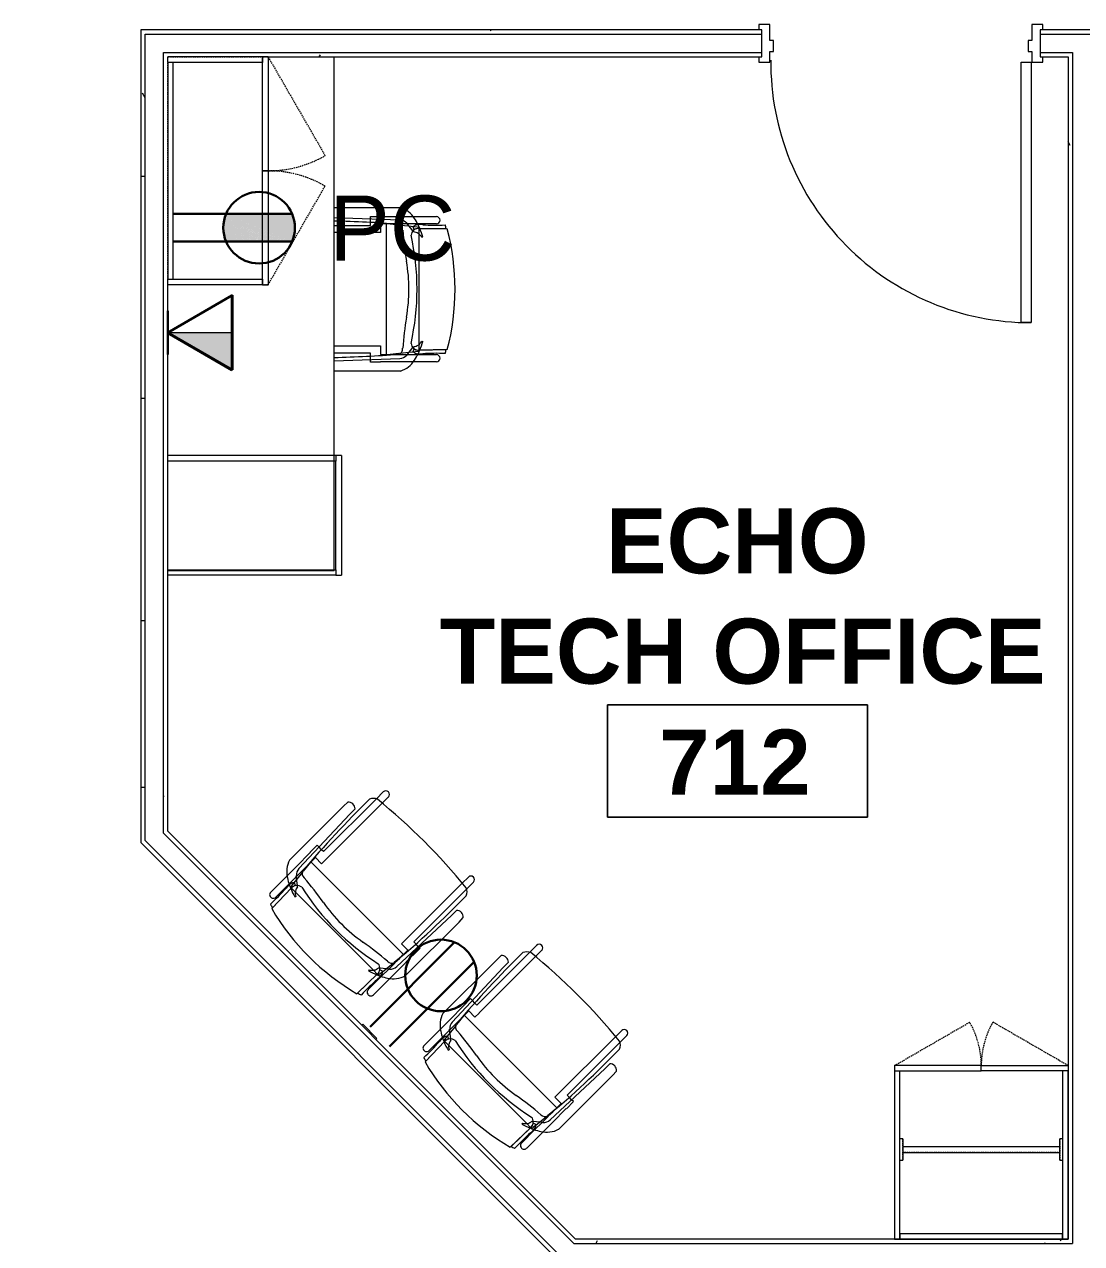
# Model space of a CAD drawing. Header units: inches. Extents: x 1076 to 2563, y 349 to 2134.
# Drawn here: x 1950.6 to 2096.9, y 1250.2 to 1418.8 of the extents above; entities that cross this region are included whole.
import ezdxf

# ---------------------------------------------------------------- set-up
doc = ezdxf.new("R2010")
doc.units = ezdxf.units.IN
doc.header["$MEASUREMENT"] = 0
doc.linetypes.add('Dash', pattern=[0.25, 0.125, -0.125])
doc.linetypes.add('Hidden', pattern=[0.28125, 0.1875, -0.09375])
for name, color, linetype, lineweight in [('A-ANNO-NOTE', 131, 'Continuous', 30), ('A-AREA-IDEN', 2, 'Continuous', 9), ('A-DOOR', 31, 'Continuous', 13), ('A-WALL', 113, 'Continuous', 13), ('A-WALL-PATT', 111, 'Continuous', 13), ('E-ELEC-FIXT', 91, 'Continuous', 9), ('I-FURN', 30, 'Continuous', 9), ('I-WALL', 2, 'Continuous', 13), ('Q-CASE', 31, 'Continuous', 13), ('Q-CASE-HDLN', 31, 'Dash', 9)]:
    doc.layers.add(name, color=color, linetype=linetype, lineweight=lineweight)
doc.styles.add('Swis721 Lt BT', font='swissl.ttf', dxfattribs={"height": 9})
doc.styles.add('Swis721 Lt BT_B', font='', dxfattribs={"height": 9})
doc.styles.get('Swis721 Lt BT_B').set_extended_font_data('Swis721 Lt BT', bold=True)
pattern_1 = [(0, (0, 0), (30.72, 7.68), [1.267, -21.773, 1.267, -21.773, -122.88]), (0, (0, 0), (30.72, 7.68), [-46.08, 1.267, -44.813, 1.267, -21.773, -53.76]), (0, (0, 0), (30.72, 7.68), [-115.2, 1.267, -14.093, 1.267, -37.133]), (120, (11.52, 3.84), (-22.011075, 22.7643), [1.267, -21.773, 1.267, -21.773, -122.88]), (120, (11.52, 3.84), (-22.011075, 22.7643), [-46.08, 1.267, -44.813, 1.267, -21.773, -53.76]), (120, (11.52, 3.84), (-22.011075, 22.7643), [-115.2, 1.267, -14.093, 1.267, -37.133]), (240, (15.36, 19.2), (-8.708925, -30.4443), [1.267, -21.773, 1.267, -21.773, -122.88]), (240, (15.36, 19.2), (-8.708925, -30.4443), [-46.08, 1.267, -44.813, 1.267, -21.773, -53.76]), (240, (15.36, 19.2), (-8.708925, -30.4443), [-115.2, 1.267, -14.093, 1.267, -37.133])]

# ---------------------------------------------------------------- blocks, each defined once
blk = doc.blocks.new('Door - Single - Solid Door-7355446-Level XX  POWER _ SIGNAL')
at = {"layer": 'A-DOOR'}
for p, q in [((-14.01, 38.71), (-12.63, 38.71)), ((-14.01, 2.71), (-14.01, 38.71)), ((-12.63, 38.71), (-12.63, 2.71)), ((-12.63, 2.71), (-14.01, 2.71))]:
    blk.add_line(p, q, dxfattribs=at)
at = {"layer": 'A-DOOR', "lineweight": 9}
for p, q in [((-15.63, 2.71), (-15.63, 1.96)), ((-14.13, 2.71), (-15.63, 2.71)), ((-14.13, 1.21), (-14.13, 2.71)), ((23.62, 2.71), (22.12, 2.71)), ((22.12, 2.71), (22.12, 1.21)), ((23.62, 1.96), (23.62, 2.71)), ((-13.63, 1.21), (-14.13, 1.21)), ((-13.63, -0.29), (-13.63, 1.21)), ((22.12, 1.21), (21.62, 1.21)), ((21.62, 1.21), (21.62, -0.29)), ((-14.13, -2.54), (-14.13, -0.29)), ((-14.13, -0.29), (-13.63, -0.29)), ((21.62, -0.29), (22.12, -0.29)), ((22.12, -0.29), (22.12, -2.54)), ((-15.63, -1.79), (-15.63, -2.54)), ((-15.63, -2.54), (-14.13, -2.54)), ((22.12, -2.54), (23.62, -2.54)), ((23.62, -2.54), (23.62, -1.79))]:
    blk.add_line(p, q, dxfattribs=at)
blk.add_arc((-14.01, 2.71), 36, 359.5, 90, dxfattribs=at)
blk = doc.blocks.new('C-Counter Top1 - ADJ HEIGHT 2-7356636-Level XX  POWER _ SIGNAL')
at = {"layer": 'Q-CASE', "lineweight": 9}
for p, q in [((-47.26, -1), (-47.26, -24)), ((-47.26, -24), (23.78, -24))]:
    blk.add_line(p, q, dxfattribs=at)
blk = doc.blocks.new('F-Haworth_Chair_X99-Seminar - X99 Seminar Chair with Glides-V30-Level XX  POWER _ SIGNAL')
at = {"layer": 'I-FURN'}
for p, q in [((-8.34, 11.52), (-8.42, 7.57)), ((-8.42, 7.57), (-8.34, 11.37)), ((8.42, 7.57), (8.34, 11.52)), ((8.34, 11.37), (8.42, 7.57)), ((-10.04, 10.02), (-10.04, 6.81)), ((-9.04, 7.4), (-9.04, 10.02)), ((9.04, 10.02), (9.04, 7.4)), ((10.04, 6.81), (10.04, 10.02)), ((-10.04, 6.81), (-10.04, 5)), ((-9.13, 5.92), (-8.07, 6.77)), ((-9.04, 5.99), (-9.04, 7.4)), ((-8.68, 6.87), (-8.75, 6.22)), ((-8.62, 7.42), (-8.68, 6.91)), ((-8.6, 7.6), (-8.62, 7.43)), ((-8.61, 6.81), (-8.23, 6.95)), ((-8.49, 7.6), (-8.56, 7.6)), ((-7.65, 7.6), (-8.4, 7.6)), ((-8.07, 6.77), (-7.95, 6.87)), ((7.65, 7.6), (-7.65, 7.6)), ((-7.18, 7.99), (-7.21, 8.13)), ((7.21, 8.13), (7.18, 7.99)), ((8.4, 7.6), (7.65, 7.6)), ((7.95, 6.87), (8.07, 6.77)), ((8.07, 6.77), (9.13, 5.92)), ((8.23, 6.95), (8.61, 6.81)), ((8.56, 7.6), (8.49, 7.6)), ((8.62, 7.43), (8.6, 7.6)), ((8.68, 6.91), (8.62, 7.42)), ((8.75, 6.22), (8.68, 6.87)), ((9.04, 7.4), (9.04, 5.99)), ((10.04, 5), (10.04, 6.81)), ((-11.32, 5.06), (-11.32, -5.48)), ((-9.04, 3.62), (-9.04, 5.99)), ((-8.75, 6.22), (-8.88, 4.99)), ((8.88, 4.99), (8.75, 6.22)), ((9.04, 5.99), (9.04, 3.62)), ((11.32, -5.48), (11.32, 5.06)), ((-10.04, 4.99), (-10.04, 2.27)), ((-9.92, -5.36), (-9.57, 4.97)), ((-8.9, 4.8), (-9.07, 3.2)), ((-9.04, 3.43), (-9.04, 3.62)), ((-9.04, 3.12), (-9.04, 3.43)), ((-8.88, 4.99), (-8.89, 4.91)), ((8.89, 4.91), (8.88, 4.99)), ((9.07, 3.2), (8.9, 4.8)), ((9.04, 3.62), (9.04, 3.43)), ((9.04, 3.43), (9.04, 3.12)), ((9.57, 4.97), (9.92, -5.36)), ((10.04, 2.27), (10.04, 4.99)), ((-10.04, 2.27), (-10.07, 2.27)), ((-10.07, 2.27), (-10.07, 0.89)), ((-9.07, 3.2), (-9.07, 3.12)), ((-9.07, 3.12), (9.07, 3.12)), ((-9.04, 2.27), (-9.04, 3.12)), ((-7.83, 2.27), (-9.04, 2.27)), ((-7.83, -9.57), (-7.83, 2.27)), ((9.04, 2.27), (7.83, 2.27)), ((7.83, 2.27), (7.83, 1.47)), ((9.04, 3.12), (9.04, 2.27)), ((9.07, 3.12), (9.07, 3.2)), ((10.07, 2.27), (10.04, 2.27)), ((10.07, 0.89), (10.07, 2.27)), ((-10.07, 0.89), (-9.71, 0.89)), ((-9.71, 0.89), (-9.2, 0.89)), ((-9.2, 0.89), (-8.82, 0.89)), ((-8.82, 0.89), (-8.82, -9.44)), ((7.83, 1.44), (7.83, -9.57)), ((8.82, 0.89), (9.2, 0.89)), ((8.82, -9.44), (8.82, 0.89)), ((9.2, 0.89), (9.71, 0.89)), ((9.71, 0.89), (10.07, 0.89)), ((-11.32, -5.48), (-11.3, -6.32)), ((-9.92, -6.36), (-9.92, -5.36)), ((9.92, -5.36), (9.92, -6.36)), ((11.3, -6.32), (11.32, -5.48)), ((-8.82, -9.44), (-8.82, -10.78)), ((-7.83, -10.78), (-7.83, -9.57)), ((7.83, -9.57), (7.83, -10.78)), ((8.82, -10.78), (8.82, -9.44))]:
    blk.add_line(p, q, dxfattribs=at)
for centre, radius, start, end in [((0, -20.29), 32.89, 75.3075, 104.696), ((-9.54, 10.02), 0.498, 360, 180), ((-36.06, 10.03), 27.2, 355.9857, 2.5118), ((0, -20.73), 33.17, 104.5766, 105.5522), ((0, -20.73), 33.17, 74.4478, 75.4234), ((36.06, 10.03), 27.2, 177.4882, 184.0143), ((9.54, 10.02), 0.498, 360, 180), ((-7.87, 3.92), 3.63, 121.9522, 161.8211), ((-4.71, -1.15), 9.61, 116.0036, 121.9522), ((-5.2, 7.86), 3.74, 175.9857, 189.9064), ((-4.71, -1.15), 9.61, 113.5094, 116.0036), ((-8.28, 7.33), 0.613, 189.9064, 237.4573), ((-4.71, -1.15), 9.61, 112.927, 113.3607), ((-4.71, -1.15), 9.61, 105.0666, 112.7369), ((-7.37, 7.55), 1.05, 178.8214, 214.7998), ((-7.37, 7.55), 1.05, 178.8214, 264.0446), ((-6.55, 6.76), 1.38, 147.5752, 174.9122), ((-6.55, 6.76), 1.38, 117.0503, 145.9813), ((0, -26.49), 33.83, 77.2285, 102.7715), ((6.55, 6.76), 1.38, 34.0187, 62.9497), ((4.71, -1.15), 9.61, 67.2631, 74.9334), ((7.37, 7.55), 1.05, 275.9554, 1.1786), ((6.55, 6.76), 1.38, 19.5533, 32.4248), ((6.55, 6.76), 1.38, 5.0878, 19.5533), ((7.37, 7.55), 1.05, 325.2002, 1.1786), ((4.71, -1.15), 9.61, 66.6393, 67.073), ((4.71, -1.15), 9.61, 63.9964, 66.4906), ((8.28, 7.33), 0.613, 302.5427, 350.0936), ((5.2, 7.86), 3.74, 350.0936, 4.0143), ((4.71, -1.15), 9.61, 58.0478, 63.9964), ((7.87, 3.92), 3.63, 18.1789, 58.0478), ((-8.18, 4.9), 1.39, 132.8922, 177.1987), ((-8.24, 4.59), 0.763, 84.2338, 165.7662), ((-11.32, 48.08), 42.84, 274.2301, 280.0233), ((0, -15.97), 22.19, 79.9767, 100.0233), ((11.32, 48.08), 42.84, 259.9767, 265.7699), ((8.24, 4.59), 0.763, 14.2338, 95.7662), ((8.18, 4.9), 1.39, 2.8013, 47.1078), ((144.06, -7.32), 153.52, 175.4787, 180.5251), ((-144.06, -7.32), 153.52, 359.4749, 4.5213), ((-10.58, -5.68), 0.956, 221.8901, 314.1099), ((10.58, -5.68), 0.956, 225.8901, 318.1099), ((-8.21, -8.28), 1.31, 200.0433, 249.9567), ((0, 75.01), 84.96, 264.1475, 275.8525), ((8.21, -8.28), 1.31, 290.0433, 339.9567), ((-8.32, -10.78), 0.495, 180, 360), ((8.32, -10.78), 0.495, 180, 360)]:
    blk.add_arc(centre, radius, start, end, dxfattribs=at)
blk = doc.blocks.new('F-Haworth_Chair_X99-Seminar - X99 Seminar Chair with Glides-V51-Level XX  POWER _ SIGNAL')
at = {"layer": 'I-FURN'}
for p, q in [((-8.34, 11.52), (-8.42, 7.57)), ((-8.42, 7.57), (-8.34, 11.37)), ((8.42, 7.57), (8.34, 11.52)), ((8.34, 11.37), (8.42, 7.57)), ((-10.04, 10.02), (-10.04, 6.81)), ((-9.04, 7.4), (-9.04, 10.02)), ((9.04, 10.02), (9.04, 7.4)), ((10.04, 6.81), (10.04, 10.02)), ((-10.04, 6.81), (-10.04, 5)), ((-9.13, 5.92), (-8.07, 6.77)), ((-9.04, 5.99), (-9.04, 7.4)), ((-8.68, 6.87), (-8.75, 6.22)), ((-8.62, 7.42), (-8.68, 6.91)), ((-8.6, 7.6), (-8.62, 7.43)), ((-8.61, 6.81), (-8.23, 6.95)), ((-8.49, 7.6), (-8.56, 7.6)), ((-7.65, 7.6), (-8.4, 7.6)), ((-8.07, 6.77), (-7.95, 6.87)), ((7.65, 7.6), (-7.65, 7.6)), ((-7.18, 7.99), (-7.21, 8.13)), ((7.21, 8.13), (7.18, 7.99)), ((8.4, 7.6), (7.65, 7.6)), ((7.95, 6.87), (8.07, 6.77)), ((8.07, 6.77), (9.13, 5.92)), ((8.23, 6.95), (8.61, 6.81)), ((8.56, 7.6), (8.49, 7.6)), ((8.62, 7.43), (8.6, 7.6)), ((8.68, 6.91), (8.62, 7.42)), ((8.75, 6.22), (8.68, 6.87)), ((9.04, 7.4), (9.04, 5.99)), ((10.04, 5), (10.04, 6.81)), ((-11.32, 5.06), (-11.32, -5.48)), ((-9.04, 3.62), (-9.04, 5.99)), ((-8.75, 6.22), (-8.88, 4.99)), ((8.88, 4.99), (8.75, 6.22)), ((9.04, 5.99), (9.04, 3.62)), ((11.32, -5.48), (11.32, 5.06)), ((-10.04, 4.99), (-10.04, 2.27)), ((-9.92, -5.36), (-9.57, 4.97)), ((-8.9, 4.8), (-9.07, 3.2)), ((-9.04, 3.43), (-9.04, 3.62)), ((-9.04, 3.12), (-9.04, 3.43)), ((-8.88, 4.99), (-8.89, 4.91)), ((8.89, 4.91), (8.88, 4.99)), ((9.07, 3.2), (8.9, 4.8)), ((9.04, 3.62), (9.04, 3.43)), ((9.04, 3.43), (9.04, 3.12)), ((9.57, 4.97), (9.92, -5.36)), ((10.04, 2.27), (10.04, 4.99)), ((-10.04, 2.27), (-10.07, 2.27)), ((-10.07, 2.27), (-10.07, 0.89)), ((-9.07, 3.2), (-9.07, 3.12)), ((-9.07, 3.12), (9.07, 3.12)), ((-9.04, 2.27), (-9.04, 3.12)), ((-7.83, 2.27), (-9.04, 2.27)), ((-7.83, -9.57), (-7.83, 2.27)), ((9.04, 2.27), (7.83, 2.27)), ((7.83, 2.27), (7.83, -9.57)), ((9.04, 3.12), (9.04, 2.27)), ((9.07, 3.12), (9.07, 3.2)), ((10.07, 2.27), (10.04, 2.27)), ((10.07, 0.89), (10.07, 2.27)), ((-10.07, 0.89), (-9.71, 0.89)), ((-9.71, 0.89), (-9.2, 0.89)), ((-9.2, 0.89), (-8.82, 0.89)), ((-8.82, 0.89), (-8.82, -9.44)), ((8.82, 0.89), (9.2, 0.89)), ((8.82, -9.44), (8.82, 0.89)), ((9.2, 0.89), (9.71, 0.89)), ((9.71, 0.89), (10.07, 0.89)), ((-11.32, -5.48), (-11.3, -6.32)), ((-9.92, -6.36), (-9.92, -5.36)), ((9.92, -5.36), (9.92, -6.36)), ((11.3, -6.32), (11.32, -5.48)), ((-8.82, -9.44), (-8.82, -10.78)), ((-7.83, -10.78), (-7.83, -9.57)), ((7.83, -9.57), (7.83, -10.78)), ((8.82, -10.78), (8.82, -9.44))]:
    blk.add_line(p, q, dxfattribs=at)
for centre, radius, start, end in [((0, -20.29), 32.89, 75.3075, 104.696), ((-9.54, 10.02), 0.498, 360, 180), ((-36.06, 10.03), 27.2, 355.9857, 2.5118), ((0, -20.73), 33.17, 104.5766, 105.5522), ((0, -20.73), 33.17, 74.4478, 75.4234), ((36.06, 10.03), 27.2, 177.4882, 184.0143), ((9.54, 10.02), 0.498, 360, 180), ((-7.87, 3.92), 3.63, 121.9522, 161.8211), ((-4.71, -1.15), 9.61, 116.0036, 121.9522), ((-5.2, 7.86), 3.74, 175.9857, 189.9064), ((-4.71, -1.15), 9.61, 113.5094, 116.0036), ((-8.28, 7.33), 0.613, 189.9064, 237.4573), ((-4.71, -1.15), 9.61, 112.927, 113.3607), ((-4.71, -1.15), 9.61, 105.0666, 112.7369), ((-7.37, 7.55), 1.05, 178.8214, 214.7998), ((-7.37, 7.55), 1.05, 178.8214, 264.0446), ((-6.55, 6.76), 1.38, 147.5752, 174.9122), ((-6.55, 6.76), 1.38, 117.0503, 145.9813), ((0, -26.49), 33.83, 77.2285, 102.7715), ((6.55, 6.76), 1.38, 34.0187, 62.9497), ((4.71, -1.15), 9.61, 67.2631, 74.9334), ((7.37, 7.55), 1.05, 275.9554, 1.1786), ((6.55, 6.76), 1.38, 5.0878, 32.4248), ((7.37, 7.55), 1.05, 325.2002, 1.1786), ((4.71, -1.15), 9.61, 66.6393, 67.073), ((4.71, -1.15), 9.61, 63.9964, 66.4906), ((8.28, 7.33), 0.613, 302.5427, 350.0936), ((5.2, 7.86), 3.74, 350.0936, 4.0143), ((4.71, -1.15), 9.61, 58.0478, 63.9964), ((7.87, 3.92), 3.63, 18.1789, 58.0478), ((-8.18, 4.9), 1.39, 132.8922, 177.1987), ((-8.24, 4.59), 0.763, 84.2338, 165.7662), ((-11.32, 48.08), 42.84, 274.2301, 280.0233), ((0, -15.97), 22.19, 79.9767, 100.0233), ((11.32, 48.08), 42.84, 259.9767, 265.7699), ((8.24, 4.59), 0.763, 14.2338, 95.7662), ((8.18, 4.9), 1.39, 2.8013, 47.1078), ((144.06, -7.32), 153.52, 175.4787, 180.5251), ((-144.06, -7.32), 153.52, 359.4749, 4.5213), ((-10.58, -5.68), 0.956, 221.8901, 314.1099), ((10.58, -5.68), 0.956, 225.8901, 318.1099), ((-8.21, -8.28), 1.31, 200.0433, 249.9567), ((0, 75.01), 84.96, 264.1475, 275.8525), ((8.21, -8.28), 1.31, 290.0433, 339.9567), ((-8.32, -10.78), 0.495, 180, 360), ((8.32, -10.78), 0.495, 180, 360)]:
    blk.add_arc(centre, radius, start, end, dxfattribs=at)
blk = doc.blocks.new('F-Haworth_Chair_X99-Seminar - X99 Seminar Chair with Glides-V52-Level XX  POWER _ SIGNAL')
at = {"layer": 'I-FURN'}
for p, q in [((-11.32, -5.06), (-11.32, 4.13)), ((-9.88, 4.13), (-9.57, -4.97)), ((-8.82, -0.89), (-8.82, 4.13)), ((-7.83, 4.13), (-7.83, -2.27)), ((7.83, -2.27), (7.83, 4.13)), ((8.82, 4.13), (8.82, -0.89)), ((9.57, -4.97), (9.88, 4.13)), ((11.32, 4.13), (11.32, -5.06)), ((-10.07, -0.89), (-9.71, -0.89)), ((-10.07, -2.27), (-10.07, -0.89)), ((-9.71, -0.89), (-9.2, -0.89)), ((-9.2, -0.89), (-8.82, -0.89)), ((8.82, -0.89), (9.2, -0.89)), ((9.2, -0.89), (9.71, -0.89)), ((9.71, -0.89), (10.07, -0.89)), ((10.07, -0.89), (10.07, -2.27)), ((-10.04, -2.27), (-10.07, -2.27)), ((-10.04, -4.99), (-10.04, -2.27)), ((-9.07, -3.12), (9.07, -3.12)), ((-9.07, -3.2), (-9.07, -3.12)), ((-8.9, -4.8), (-9.07, -3.2)), ((-9.04, -2.27), (-9.04, -3.12)), ((-7.83, -2.27), (-9.04, -2.27)), ((-9.04, -3.12), (-9.04, -3.43)), ((9.04, -2.27), (7.83, -2.27)), ((9.07, -3.2), (8.9, -4.8)), ((9.04, -3.12), (9.04, -2.27)), ((9.04, -3.43), (9.04, -3.12)), ((9.07, -3.12), (9.07, -3.2)), ((10.04, -2.27), (10.04, -4.99)), ((10.07, -2.27), (10.04, -2.27)), ((-10.04, -6.81), (-10.04, -5)), ((-9.04, -3.43), (-9.04, -3.62)), ((-9.04, -3.62), (-9.04, -5.99)), ((-8.88, -4.99), (-8.89, -4.91)), ((-8.75, -6.22), (-8.88, -4.99)), ((8.88, -4.99), (8.75, -6.22)), ((8.89, -4.91), (8.88, -4.99)), ((9.04, -3.62), (9.04, -3.43)), ((9.04, -5.99), (9.04, -3.62)), ((10.04, -5), (10.04, -6.81)), ((-9.13, -5.92), (-8.07, -6.77)), ((-9.04, -5.99), (-9.04, -7.4)), ((-8.68, -6.87), (-8.75, -6.22)), ((8.07, -6.77), (9.13, -5.92)), ((8.75, -6.22), (8.68, -6.87)), ((9.04, -7.4), (9.04, -5.99)), ((-10.04, -10.02), (-10.04, -6.81)), ((-9.04, -7.4), (-9.04, -10.02)), ((-8.62, -7.42), (-8.68, -6.87)), ((-8.6, -7.6), (-8.62, -7.43)), ((-8.61, -6.81), (-8.23, -6.95)), ((-8.49, -7.6), (-8.56, -7.6)), ((-8.42, -7.57), (-8.34, -11.37)), ((-8.34, -11.52), (-8.42, -7.57)), ((-7.65, -7.6), (-8.4, -7.6)), ((-8.03, -6.81), (-7.95, -6.87)), ((7.65, -7.6), (-7.65, -7.6)), ((-7.18, -7.99), (-7.21, -8.13)), ((7.21, -8.13), (7.18, -7.99)), ((8.4, -7.6), (7.65, -7.6)), ((7.95, -6.87), (8.03, -6.81)), ((8.23, -6.95), (8.61, -6.81)), ((8.34, -11.37), (8.42, -7.57)), ((8.42, -7.57), (8.34, -11.52)), ((8.56, -7.6), (8.49, -7.6)), ((8.62, -7.43), (8.6, -7.6)), ((8.68, -6.87), (8.62, -7.42)), ((9.04, -10.02), (9.04, -7.4)), ((10.04, -6.81), (10.04, -10.02))]:
    blk.add_line(p, q, dxfattribs=at)
for centre, radius, start, end in [((144.06, 7.32), 153.52, 181.1935, 184.5213), ((-144.06, 7.32), 153.52, 355.4787, 358.8065), ((-8.18, -4.9), 1.39, 182.8013, 227.1078), ((-8.24, -4.59), 0.763, 194.2338, 275.7662), ((8.24, -4.59), 0.763, 264.2338, 345.7662), ((8.18, -4.9), 1.39, 312.8922, 357.1987), ((-7.87, -3.92), 3.63, 198.1789, 238.0478), ((-7.37, -7.55), 1.05, 95.9554, 181.1786), ((-11.32, -48.08), 42.84, 79.9767, 85.7699), ((0, 26.49), 33.83, 257.2285, 282.7715), ((0, 15.97), 22.19, 259.9767, 280.0233), ((11.32, -48.08), 42.84, 94.2301, 100.0233), ((7.37, -7.55), 1.05, 358.8214, 84.0446), ((7.87, -3.92), 3.63, 301.9522, 341.8211), ((-4.71, 1.15), 9.61, 238.0478, 243.9964), ((-5.2, -7.86), 3.74, 170.0936, 184.0143), ((-36.06, -10.03), 27.2, 357.4882, 4.0143), ((-4.71, 1.15), 9.61, 243.9964, 246.4906), ((-8.28, -7.33), 0.613, 122.5427, 170.0936), ((-4.71, 1.15), 9.61, 246.6393, 247.073), ((-7.37, -7.55), 1.05, 145.2002, 181.1786), ((-4.71, 1.15), 9.61, 247.2631, 254.9334), ((-6.55, -6.76), 1.38, 185.0878, 212.4248), ((-6.55, -6.76), 1.38, 214.0187, 242.9497), ((6.55, -6.76), 1.38, 297.0503, 325.9813), ((4.71, 1.15), 9.61, 285.0666, 292.7369), ((6.55, -6.76), 1.38, 327.5752, 354.9122), ((7.37, -7.55), 1.05, 358.8214, 34.7998), ((4.71, 1.15), 9.61, 292.927, 293.3607), ((4.71, 1.15), 9.61, 293.5094, 296.0036), ((8.28, -7.33), 0.613, 9.9064, 57.4573), ((36.06, -10.03), 27.2, 175.9857, 182.5118), ((5.2, -7.86), 3.74, 355.9857, 9.9064), ((4.71, 1.15), 9.61, 296.0036, 301.9522), ((-9.54, -10.02), 0.498, 180, 0), ((9.54, -10.02), 0.498, 180, 0), ((0, 20.73), 33.17, 254.4478, 255.4234), ((0, 20.29), 32.89, 255.304, 284.6925), ((0, 20.73), 33.17, 284.5766, 285.5522)]:
    blk.add_arc(centre, radius, start, end, dxfattribs=at)
blk = doc.blocks.new('CW Cupbd Combined - Robe 80_h x 24_d - 2 Doors - 1 rail - 1 shoe shelf-7650964-Level XX  POWER _ SIGNAL')
at = {"layer": 'Q-CASE', "lineweight": 20}
for p, q in [((2.75, -2.36), (2, -2.36)), ((2, -2.36), (2, -25.61)), ((2.75, -13.26), (2.75, -2.36)), ((25.25, -2.36), (2.75, -2.36)), ((2.75, -2.36), (2.75, -3.11)), ((2.75, -3.11), (25.25, -3.11)), ((26, -2.36), (25.25, -2.36)), ((25.25, -2.36), (25.25, -13.26)), ((25.25, -3.11), (25.25, -2.36)), ((26, -25.61), (26, -2.36)), ((2.75, -25.61), (2.75, -16.21)), ((25.25, -16.21), (25.25, -25.61)), ((2, -25.61), (14, -25.61)), ((2, -26.36), (2, -25.61)), ((14, -26.36), (2, -26.36)), ((14, -25.61), (14, -26.36)), ((26, -25.61), (14, -25.61)), ((14, -25.61), (14, -26.36)), ((14, -26.36), (26, -26.36)), ((26, -26.36), (26, -25.61))]:
    blk.add_line(p, q, dxfattribs=at)
at = {"layer": 'Q-CASE', "lineweight": 9}
for p, q in [((3.14, -13.26), (2.75, -13.26)), ((2.75, -16.21), (2.75, -13.26)), ((3.14, -13.26), (3.14, -16.21)), ((25.25, -13.26), (24.85, -13.26)), ((24.85, -16.21), (24.85, -13.26)), ((25.25, -13.26), (25.25, -16.21)), ((24.85, -14.34), (3.14, -14.34)), ((3.14, -15.13), (24.85, -15.13)), ((2.75, -16.21), (3.14, -16.21)), ((24.85, -16.21), (25.25, -16.21))]:
    blk.add_line(p, q, dxfattribs=at)
at = {"layer": 'Q-CASE', "linetype": 'Hidden', "lineweight": 9}
for p, q in [((2, -26.36), (12.39, -32.36)), ((26, -26.36), (15.6, -32.36))]:
    blk.add_line(p, q, dxfattribs=at)
for centre, start, end in [((2, -26.36), 330, 0.5), ((26, -26.36), 179.5, 210)]:
    blk.add_arc(centre, 12, start, end, dxfattribs=at)
at = {"layer": 'Q-CASE-HDLN'}
for p, q in [((3.14, -13.26), (2.75, -13.26)), ((3.14, -16.21), (3.14, -13.26)), ((25.25, -13.26), (24.85, -13.26)), ((24.85, -13.26), (24.85, -16.21)), ((3.14, -14.34), (24.85, -14.34)), ((3.14, -15.13), (24.85, -15.13)), ((2.75, -16.21), (3.14, -16.21)), ((24.85, -16.21), (25.25, -16.21))]:
    blk.add_line(p, q, dxfattribs=at)
blk = doc.blocks.new('PS - Power Device _Wall Base_ - Duplex-V67-Level XX  POWER _ SIGNAL')
at = {"layer": 'E-ELEC-FIXT'}
for p, q in [((2239.39, 885.76), (2242.14, 885.76)), ((2239.39, 885.76), (2239.39, 885.58)), ((2242.14, 885.58), (2242.14, 885.76))]:
    blk.add_line(p, q, dxfattribs=at)
blk = doc.blocks.new('Door - Single - Solid Door-7731895-Level XX  POWER _ SIGNAL')
at = {"layer": 'A-DOOR', "lineweight": 9}
for p, q in [((-15.63, 2.54), (-14.13, 2.54)), ((-15.63, 1.79), (-15.63, 2.54)), ((-14.13, 2.54), (-14.13, 0.29)), ((22.12, 2.54), (23.62, 2.54)), ((22.12, 0.29), (22.12, 2.54)), ((23.62, 2.54), (23.62, 1.79)), ((-14.13, 0.29), (-13.63, 0.29)), ((-13.63, 0.29), (-13.63, -1.21)), ((21.62, 0.29), (22.12, 0.29)), ((21.62, -1.21), (21.62, 0.29)), ((-14.13, -1.21), (-14.13, -2.71)), ((-13.63, -1.21), (-14.13, -1.21)), ((22.12, -1.21), (21.62, -1.21)), ((22.12, -2.71), (22.12, -1.21)), ((-15.63, -2.71), (-15.63, -1.96)), ((-14.13, -2.71), (-15.63, -2.71)), ((23.62, -2.71), (22.12, -2.71)), ((23.62, -1.96), (23.62, -2.71))]:
    blk.add_line(p, q, dxfattribs=at)
at = {"layer": 'A-DOOR'}
for p, q in [((-14.01, -2.71), (-39.46, -28.17)), ((-13.03, -3.69), (-14.01, -2.71)), ((-38.49, -29.14), (-13.03, -3.69)), ((-39.46, -28.17), (-38.49, -29.14))]:
    blk.add_line(p, q, dxfattribs=at)
at = {"layer": 'A-DOOR', "lineweight": 9}
blk.add_arc((-14.01, -2.71), 36, 225, 0.5, dxfattribs=at)
blk = doc.blocks.new('CW Drawers - UB 34_5_h x 24_d - 4 Drawers Top Specified-7800263-Level XX  POWER _ SIGNAL')
at = {"layer": 'Q-CASE', "lineweight": 9}
for p, q in [((2.78, -25.61), (2.78, -2.36)), ((3.53, -2.36), (3.53, -25.61)), ((18.57, -25.61), (18.57, -2.36)), ((19.32, -25.61), (19.32, -2.36)), ((2.78, -25.61), (2.78, -26.36)), ((3.53, -25.61), (2.78, -25.61)), ((19.32, -26.36), (2.78, -26.36)), ((3.53, -25.61), (18.57, -25.61)), ((19.32, -25.61), (18.57, -25.61)), ((19.32, -26.36), (19.32, -25.61))]:
    blk.add_line(p, q, dxfattribs=at)
blk = doc.blocks.new('CW Cupbd Ohead1 - 37_h x 13 7_8_d - 2 Doors - 1 Shelf-7800386-Level XX  POWER _ SIGNAL')
at = {"layer": 'Q-CASE', "lineweight": 9}
for p, q in [((2, -2.36), (2.75, -2.36)), ((2, -15.45), (2, -2.36)), ((2.75, -2.36), (2.75, -15.45)), ((32.74, -2.36), (2.75, -2.36)), ((2.75, -3.11), (32.74, -3.11)), ((32.74, -2.36), (33.49, -2.36)), ((32.74, -15.45), (32.74, -2.36)), ((33.49, -15.45), (33.49, -2.36)), ((2, -15.45), (17.74, -15.45)), ((2, -15.45), (2, -16.24)), ((2.75, -15.45), (2, -15.45)), ((17.74, -16.24), (2, -16.24)), ((17.74, -16.24), (17.74, -15.45)), ((17.74, -15.45), (33.49, -15.45)), ((17.74, -15.45), (17.74, -16.24)), ((33.49, -16.24), (17.74, -16.24)), ((33.49, -15.45), (32.74, -15.45)), ((33.49, -16.24), (33.49, -15.45))]:
    blk.add_line(p, q, dxfattribs=at)
at = {"layer": 'Q-CASE', "linetype": 'Hidden', "lineweight": 9}
for p, q in [((2, -16.24), (15.63, -24.11)), ((33.49, -16.24), (19.85, -24.11))]:
    blk.add_line(p, q, dxfattribs=at)
for centre, start, end in [((2, -16.24), 330, 0.5), ((33.49, -16.24), 179.5, 210)]:
    blk.add_arc(centre, 15.75, start, end, dxfattribs=at)
at = {"layer": 'Q-CASE-HDLN'}
for p, q in [((2, -16.24), (2, -2.36)), ((2, -2.36), (33.49, -2.36)), ((33.49, -2.36), (33.49, -16.24)), ((33.49, -16.24), (2, -16.24))]:
    blk.add_line(p, q, dxfattribs=at)
blk = doc.blocks.new('Room Tag - Room Name and Number-3379422-Level XX  POWER _ SIGNAL')
at = {"layer": 'A-AREA-IDEN'}
for p, q in [((-0.1881, -0.1636), (-0.1881, -0.0018)), ((-0.1881, -0.0018), (0.1869, -0.0018)), ((0.1869, -0.0018), (-0.1881, -0.0018)), ((-0.1881, -0.0018), (-0.1881, -0.1636)), ((0.1869, -0.0018), (0.1869, -0.1636)), ((0.1869, -0.1636), (0.1869, -0.0018)), ((0.1869, -0.1636), (-0.1881, -0.1636)), ((-0.1881, -0.1636), (0.1869, -0.1636))]:
    blk.add_line(p, q, dxfattribs=at)

msp = doc.modelspace()

# ---------------------------------------------------------------- hatches: boundary and pattern name
at = {"layer": 'A-ANNO-NOTE', "lineweight": 9}
for points in [[(1987.62, 1388.72), (1978.55, 1392.55), (1978.51, 1392.46), (1982.93, 1390.65)], [(1987.62, 1388.72), (1987.64, 1392.55), (1978.55, 1392.55), (1982.93, 1390.7)], [(1987.62, 1388.72), (1987.7, 1388.9), (1987.64, 1392.55)], [(1987.7, 1388.9), (1987.75, 1392.28), (1987.64, 1392.55)], [(1987.62, 1388.72), (1978.18, 1391.03), (1978.17, 1390.93), (1982.93, 1389.82)], [(1987.62, 1388.72), (1978.17, 1390.93), (1978.17, 1390.83), (1982.93, 1389.77)], [(1987.62, 1388.72), (1978.19, 1391.13), (1978.18, 1391.03), (1982.93, 1389.87)], [(1987.62, 1388.72), (1978.2, 1391.23), (1978.19, 1391.13), (1982.93, 1389.92)], [(1987.62, 1388.72), (1978.21, 1391.32), (1978.2, 1391.23), (1982.93, 1389.97)], [(1987.62, 1388.72), (1978.22, 1391.42), (1978.21, 1391.32), (1982.93, 1390.02)], [(1987.62, 1388.72), (1978.24, 1391.52), (1978.22, 1391.42), (1982.93, 1390.07)], [(1987.62, 1388.72), (1978.26, 1391.61), (1978.24, 1391.52), (1982.93, 1390.12)], [(1987.62, 1388.72), (1978.28, 1391.71), (1978.26, 1391.61), (1982.93, 1390.17)], [(1987.62, 1388.72), (1978.3, 1391.81), (1978.28, 1391.71), (1982.93, 1390.22)], [(1987.62, 1388.72), (1978.33, 1391.9), (1978.3, 1391.81), (1982.93, 1390.27)], [(1987.62, 1388.72), (1978.35, 1392), (1978.33, 1391.9), (1982.93, 1390.32)], [(1987.62, 1388.72), (1978.38, 1392.09), (1978.35, 1392), (1982.93, 1390.38)], [(1987.62, 1388.72), (1978.41, 1392.18), (1978.38, 1392.09), (1982.93, 1390.43)], [(1987.62, 1388.72), (1978.44, 1392.28), (1978.41, 1392.18), (1982.93, 1390.48)], [(1987.62, 1388.72), (1978.47, 1392.37), (1978.44, 1392.28), (1982.93, 1390.54)], [(1987.62, 1388.72), (1978.51, 1392.46), (1978.47, 1392.37), (1982.93, 1390.59)], [(1987.7, 1388.9), (1987.77, 1389.09), (1987.75, 1392.28)], [(1988.05, 1390.73), (1987.88, 1391.91), (1987.75, 1392.28)], [(1987.77, 1389.09), (1988.05, 1390.73), (1987.75, 1392.28)], [(1988.04, 1391.03), (1988.01, 1391.33), (1987.88, 1391.91)], [(1988.05, 1390.73), (1988.04, 1391.03), (1987.88, 1391.91)], [(1987.62, 1388.72), (1978.17, 1390.83), (1978.16, 1390.74), (1982.93, 1389.72)], [(1987.62, 1388.72), (1978.16, 1390.74), (1978.16, 1390.64), (1982.93, 1389.67)], [(1987.62, 1388.72), (1978.16, 1390.64), (1978.16, 1390.54), (1982.93, 1389.62)], [(1987.62, 1388.72), (1978.16, 1390.54), (1978.17, 1390.44), (1982.93, 1389.57)], [(1987.62, 1388.72), (1978.17, 1390.44), (1978.17, 1390.34), (1982.93, 1389.52)], [(1987.62, 1388.72), (1978.17, 1390.34), (1978.18, 1390.24), (1982.93, 1389.48)], [(1987.62, 1388.72), (1978.18, 1390.24), (1978.19, 1390.15), (1982.93, 1389.43)], [(1987.62, 1388.72), (1978.19, 1390.15), (1978.2, 1390.05), (1982.93, 1389.38)], [(1987.62, 1388.72), (1978.2, 1390.05), (1978.21, 1389.95), (1982.93, 1389.33)], [(1987.62, 1388.72), (1978.21, 1389.95), (1978.22, 1389.85), (1982.93, 1389.29)], [(1987.62, 1388.72), (1978.22, 1389.85), (1978.24, 1389.76), (1982.93, 1389.24)], [(1987.62, 1388.72), (1978.24, 1389.76), (1978.26, 1389.66), (1982.93, 1389.19)], [(1987.62, 1388.72), (1978.26, 1389.66), (1978.28, 1389.56), (1982.93, 1389.14)], [(1987.62, 1388.72), (1978.28, 1389.56), (1978.3, 1389.47), (1982.93, 1389.1)], [(1987.62, 1388.72), (1978.3, 1389.47), (1978.33, 1389.37), (1982.93, 1389.05)], [(1987.62, 1388.72), (1978.33, 1389.37), (1978.35, 1389.28), (1982.93, 1389)], [(1987.62, 1388.72), (1978.35, 1389.28), (1978.38, 1389.18), (1982.93, 1388.96)], [(1987.62, 1388.72), (1978.38, 1389.18), (1978.41, 1389.09), (1982.93, 1388.91)], [(1987.77, 1389.09), (1988.04, 1390.34), (1988.05, 1390.73)], [(1987.77, 1389.09), (1987.94, 1389.65), (1988.03, 1390.14)], [(1987.62, 1388.72), (1978.41, 1389.09), (1978.44, 1389), (1982.93, 1388.86)], [(1987.62, 1388.72), (1978.44, 1389), (1978.47, 1388.9), (1982.93, 1388.81)], [(1987.62, 1388.72), (1978.47, 1388.9), (1978.51, 1388.81), (1982.93, 1388.77)], [(1987.62, 1388.72), (1978.51, 1388.81), (1978.55, 1388.72), (1982.93, 1388.72)], [(1979.36, 1370.93), (1979.36, 1376.09), (1970.43, 1376.09)]]:
    msp.add_hatch(color=256, dxfattribs=at).paths.add_polyline_path(points, flags=0)
at = {"layer": 'A-WALL-PATT', "lineweight": 9}
h = msp.add_hatch(dxfattribs=at)
h.set_pattern_fill('FP_1', color=256, style=0, pattern_type=2)
h.set_pattern_definition(pattern_1)
h.paths.add_polyline_path([(1967.37, 1305.89), (1967.37, 1418), (1966.75, 1418), (1966.75, 1306.52)], flags=0)
h = msp.add_hatch(dxfattribs=at)
h.set_pattern_fill('FP_1', color=256, style=0, pattern_type=2)
h.set_pattern_definition(pattern_1)
h.paths.add_polyline_path([(2203.44, 1417.38), (2217.2, 1417.38), (2217.2, 1418), (2140.14, 1418), (2140.14, 1417.38), (2199.89, 1417.38)], flags=0)
h.paths.add_polyline_path([(1970.5, 1417.38), (2052.64, 1417.38), (2052.64, 1418), (1967.37, 1418), (1967.37, 1417.38), (1969.87, 1417.38)], flags=0)
h.paths.add_polyline_path([(2091.14, 1417.38), (2101.64, 1417.38), (2101.64, 1418), (2091.14, 1418)], flags=0)
h = msp.add_hatch(dxfattribs=at)
h.set_pattern_fill('FP_1', color=256, style=0, pattern_type=2)
h.set_pattern_definition(pattern_1)
h.paths.add_polyline_path([(1970.5, 1307.19), (1970.5, 1414.88), (1969.87, 1414.86), (1969.87, 1307.81)], flags=0)
h = msp.add_hatch(dxfattribs=at)
h.set_pattern_fill('FP_1', color=256, style=0, pattern_type=2)
h.set_pattern_definition(pattern_1)
h.paths.add_polyline_path([(2217.2, 1414.25), (2217.16, 1414.88), (2140.14, 1414.88), (2140.14, 1414.25), (2203.44, 1414.25)], flags=0)
h.paths.add_polyline_path([(1970.5, 1414.25), (2052.64, 1414.25), (2052.64, 1414.88), (1970.5, 1414.88), (1970.5, 1414.45)], flags=0)
h.paths.add_polyline_path([(2095.64, 1414.25), (2095.64, 1414.88), (2091.14, 1414.88), (2091.14, 1414.25), (2095.02, 1414.25)], flags=0)
h.paths.add_polyline_path([(2101.64, 1414.25), (2101.64, 1414.88), (2098.14, 1414.88), (2098.14, 1414.25), (2098.77, 1414.25)], flags=0)
h = msp.add_hatch(dxfattribs=at)
h.set_pattern_fill('FP_1', color=256, style=0, pattern_type=2)
h.set_pattern_definition(pattern_1)
h.paths.add_polyline_path([(2095.64, 1250.79), (2095.64, 1414.25), (2095.02, 1414.25), (2095.02, 1250.79)], flags=0)
h = msp.add_hatch(dxfattribs=at)
h.set_pattern_fill('FP_1', color=256, style=0, pattern_type=2)
h.set_pattern_definition(pattern_1)
h.paths.add_polyline_path([(2040.27, 1232.12), (2040.27, 1233), (1966.75, 1306.48), (1966.75, 1305.64), (2011.75, 1260.64)], flags=0)
h = msp.add_hatch(dxfattribs=at)
h.set_pattern_fill('FP_1', color=256, style=0, pattern_type=2)
h.set_pattern_definition(pattern_1)
h.paths.add_polyline_path([(2217.2, 1250.17), (2217.2, 1250.79), (2098.14, 1250.79), (2098.14, 1250.17), (2215.69, 1250.17)], flags=0)
h.paths.add_polyline_path([(2095.64, 1250.17), (2095.64, 1250.79), (2026.89, 1250.79), (2027.52, 1250.17), (2095.02, 1250.17)], flags=0)

# ---------------------------------------------------------------- linework, layer by layer
at = {"layer": 'A-ANNO-NOTE'}
for p, q in [((1971.15, 1392.55), (1987.68, 1392.55)), ((1971.15, 1392.55), (1987.68, 1392.55)), ((1971.15, 1388.72), (1987.68, 1388.72)), ((1970.43, 1376.09), (1979.36, 1381.25)), ((1970.5, 1376.13), (1979.43, 1381.29)), ((1979.36, 1381.25), (1979.36, 1370.93)), ((1979.43, 1381.29), (1979.43, 1370.97)), ((1970.5, 1373.13), (1970.5, 1379.13)), ((1970.43, 1376.09), (1979.36, 1370.93)), ((1970.5, 1376.13), (1979.43, 1370.97)), ((1998.46, 1280.15), (2010.14, 1291.84)), ((1998.46, 1280.15), (2010.14, 1291.84)), ((2001.17, 1277.44), (2012.85, 1289.13))]:
    msp.add_line(p, q, dxfattribs=at)
at = {"layer": 'A-ANNO-NOTE', "lineweight": 9}
for p, q in [((1987.64, 1392.55), (1978.55, 1392.55)), ((1978.55, 1388.72), (1987.62, 1388.72)), ((1970.43, 1376.09), (1979.36, 1370.93)), ((1979.36, 1376.09), (1970.43, 1376.09)), ((1979.36, 1370.93), (1979.36, 1376.09))]:
    msp.add_line(p, q, dxfattribs=at)
at = {"layer": 'A-ANNO-NOTE'}
for centre in [(1983.11, 1390.64), (2008.27, 1287.25)]:
    msp.add_circle(centre, 4.95, dxfattribs=at)
at = {"layer": 'A-ANNO-NOTE', "lineweight": 9}
for centre, radius, start, end in [((1983.11, 1390.64), 4.95, 157.2244, 202.7756), ((1983.56, 1390.66), 4.5, 334.5156, 24.9234)]:
    msp.add_arc(centre, radius, start, end, dxfattribs=at)
at = {"layer": 'A-WALL'}
for p, q in [((1967.37, 1305.89), (1967.37, 1417.38)), ((1967.37, 1417.38), (2052.64, 1417.38)), ((2091.14, 1417.38), (2101.64, 1417.38)), ((1969.87, 1306.93), (1969.87, 1414.88)), ((1969.87, 1414.88), (2052.64, 1414.88)), ((2091.14, 1414.88), (2095.64, 1414.88)), ((2095.64, 1414.88), (2095.64, 1250.17)), ((1969.87, 1306.93), (2026.63, 1250.17)), ((1967.37, 1305.89), (2040.89, 1232.37)), ((2026.63, 1250.17), (2095.64, 1250.17))]:
    msp.add_line(p, q, dxfattribs=at)
at = {"layer": 'I-WALL'}
for p, q in [((1966.75, 1418), (1966.75, 1305.64)), ((2052.64, 1418), (1966.75, 1418)), ((2052.64, 1414.25), (2052.64, 1418)), ((2101.64, 1418), (2091.14, 1418)), ((2091.14, 1418), (2091.14, 1414.25)), ((1984.37, 1414.25), (2052.64, 1414.25)), ((2091.14, 1414.25), (2095.02, 1414.25)), ((2095.02, 1414.25), (2095.02, 1274.79)), ((1970.5, 1307.19), (1970.5, 1382.76)), ((2026.89, 1250.79), (1970.5, 1307.19)), ((1966.75, 1305.64), (2040.27, 1232.12)), ((2095.02, 1274.04), (2095.02, 1250.79)), ((2095.02, 1250.79), (2026.89, 1250.79))]:
    msp.add_line(p, q, dxfattribs=at)

# ---------------------------------------------------------------- block references
at = {"layer": 'A-AREA-IDEN', "xscale": 95.99999999999994, "yscale": 95.99999999999994, "zscale": 95.99999999999994}
msp.add_blockref('Room Tag - Room Name and Number-3379422-Level XX  POWER _ SIGNAL', (2049.34, 1324.86), dxfattribs=at)
at = {"layer": 'A-DOOR'}
for name, p, rotation in [('Door - Single - Solid Door-7355446-Level XX  POWER _ SIGNAL', (2075.88, 1416.22), 180), ('Door - Single - Solid Door-7731895-Level XX  POWER _ SIGNAL', (1940.27, 1244.73), 315)]:
    msp.add_blockref(name, p, dxfattribs=dict(at, rotation=rotation))
at = {"layer": 'E-ELEC-FIXT', "rotation": 315.0000000000001}
msp.add_blockref('PS - Power Device _Wall Base_ - Duplex-V67-Level XX  POWER _ SIGNAL', (-212.36, 2237.65), dxfattribs=at)
at = {"layer": 'I-FURN'}
for name, p, rotation in [('F-Haworth_Chair_X99-Seminar - X99 Seminar Chair with Glides-V52-Level XX  POWER _ SIGNAL', (1997.62, 1382.13), 89.99999999999935), ('F-Haworth_Chair_X99-Seminar - X99 Seminar Chair with Glides-V51-Level XX  POWER _ SIGNAL', (1998.9, 1298.76), 134.9999999999996), ('F-Haworth_Chair_X99-Seminar - X99 Seminar Chair with Glides-V30-Level XX  POWER _ SIGNAL', (2020.11, 1277.55), 134.9999999999996)]:
    msp.add_blockref(name, p, dxfattribs=dict(at, rotation=rotation))
at = {"layer": 'Q-CASE', "lineweight": 9}
for name, p, rotation in [('C-Counter Top1 - ADJ HEIGHT 2-7356636-Level XX  POWER _ SIGNAL', (1969.5, 1390.48), 90.00000000000011), ('CW Cupbd Ohead1 - 37_h x 13 7_8_d - 2 Doors - 1 Shelf-7800386-Level XX  POWER _ SIGNAL', (1968.13, 1380.76), 89.99999999999994), ('CW Drawers - UB 34_5_h x 24_d - 4 Drawers Top Specified-7800263-Level XX  POWER _ SIGNAL', (1968.13, 1339.81), 90.0000000000002), ('CW Cupbd Combined - Robe 80_h x 24_d - 2 Doors - 1 rail - 1 shoe shelf-7650964-Level XX  POWER _ SIGNAL', (2097.01, 1248.43), 180)]:
    msp.add_blockref(name, p, dxfattribs=dict(at, rotation=rotation))

# ---------------------------------------------------------------- texts
at = {"layer": 'A-ANNO-NOTE', "lineweight": 9, "insert": (1992.8, 1395.09), "char_height": 9, "width": 19.998, "attachment_point": 1, "style": 'Swis721 Lt BT'}
msp.add_mtext('PC', dxfattribs=at)
at = {"layer": 'A-AREA-IDEN', "char_height": 9, "attachment_point": 1, "style": 'Swis721 Lt BT_B'}
for s, insert, width in [('ECHO', (2031.1, 1351.84), 43.935), ('TECH OFFICE', (2008.1, 1336.59), 99.687), ('712', (2038.44, 1321.25), 25.452)]:
    msp.add_mtext(s, dxfattribs=dict(at, insert=insert, width=width))

doc.saveas('drawing.dxf')
